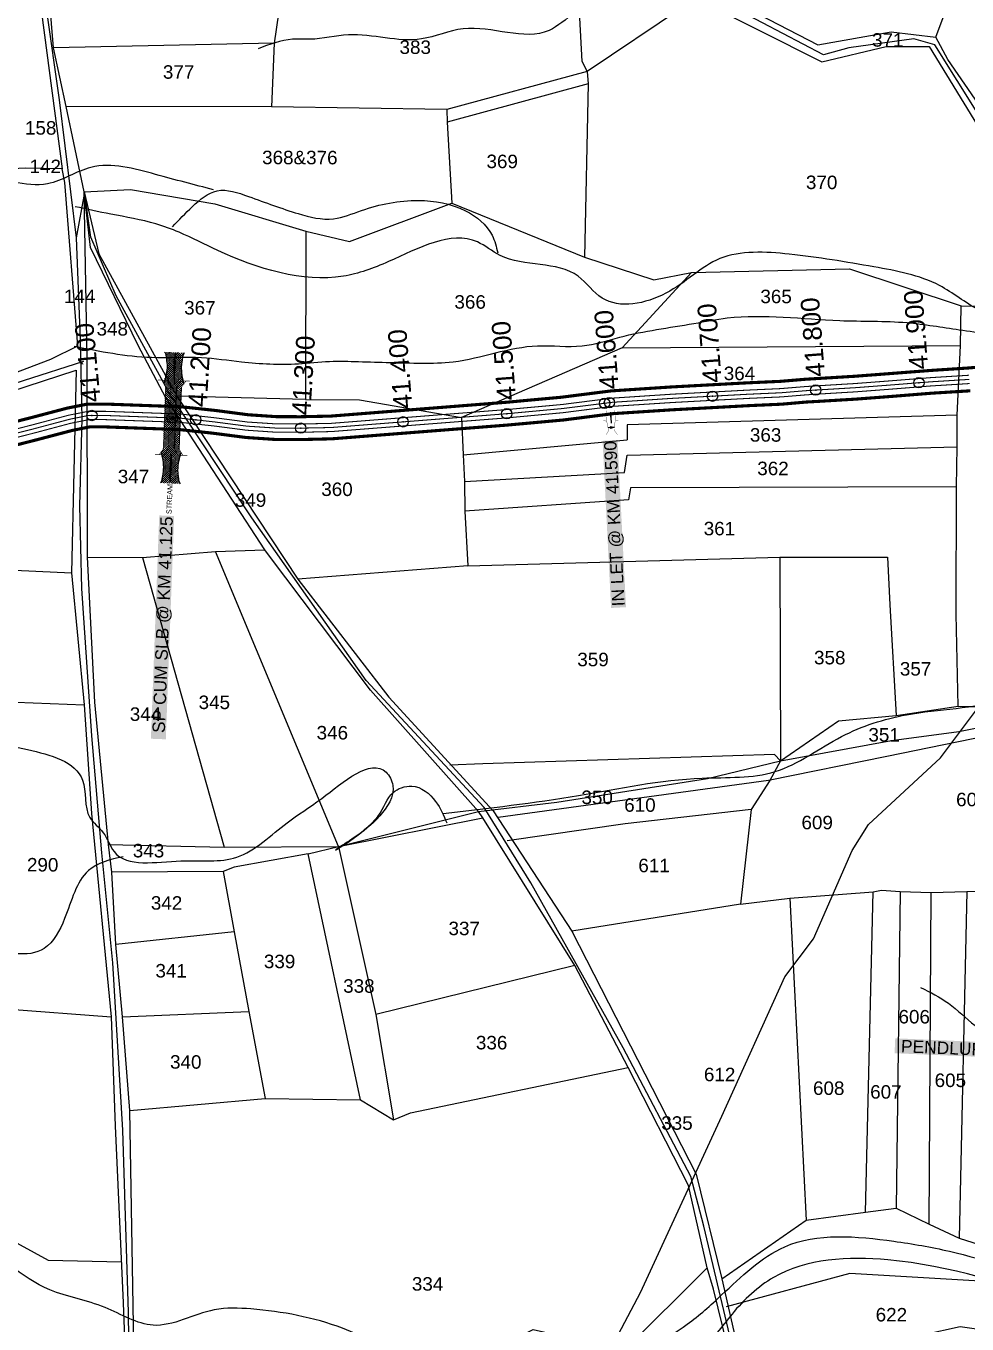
# Model space of a CAD drawing. Header units: inches. Extents: x 203305 to 209081, y 1595524 to 1601295.
# Drawn here: x 205153 to 206060, y 1596918 to 1598170 of the extents above; entities that cross this region are included whole.
import ezdxf
from ezdxf.enums import TextEntityAlignment as Align

# ---------------------------------------------------------------- set-up
doc = ezdxf.new("R2010")
doc.units = ezdxf.units.IN
doc.header["$LTSCALE"] = 15
doc.header["$MEASUREMENT"] = 0
doc.header["$PDMODE"] = 32
doc.header["$PDSIZE"] = 10
doc.linetypes.add('ACAD_ISO02W100', pattern=[15, 12, -3])
doc.linetypes.add('HIDDEN2', pattern=[0.1875, 0.125, -0.0625])
for name, color, linetype in [('CANAL1', 7, 'Continuous'), ('CSMark', 72, 'Continuous'), ('PLOTS', 7, 'Continuous'), ('PLOTS NO', 7, 'Continuous'), ('ROADS', 1, 'Continuous'), ('STREAMS', 4, 'Continuous'), ('STRUCTURE', 5, 'Continuous'), ('text2', 7, 'Continuous')]:
    doc.layers.add(name, color=color, linetype=linetype)
doc.styles.get("Standard").update_dxf_attribs({"font": 'arial.ttf'})
doc.dimstyles.get("Standard").update_dxf_attribs({"dimtxt": 0.18, "dimasz": 0.18, "dimexe": 0.18, "dimexo": 0.0625, "dimgap": 0.09, "dimtad": 0, "dimtih": 1, "dimtoh": 1, "dimdec": 4, "dimzin": 0, "dimdsep": 46, "dimtxsty": 'Standard', "dimcen": 0.09, "dimadec": 0, "dimazin": 0, "dimtfac": 1, "dimtdec": 4, "dimtofl": 0, "dimtmove": 0, "dimatfit": 3, "dimfxl": 1, "dimtolj": 1, "dimtzin": 0, "dimarcsym": 0})

# ---------------------------------------------------------------- blocks, each defined once
blk = doc.blocks.new('SLB')
at = {"layer": 'STRUCTURE'}
h = blk.add_hatch(dxfattribs=at)
h.set_pattern_fill('DOTS', color=6, scale=20, angle=320.3722, style=0)
h.set_pattern_definition([(320.372247934, (-159.4327, -72.9564), (1.2786241598, 0.5641323054), [0, -1.25])])
h.paths.add_polyline_path([(769699.5, 1706871.1), (769699.5, 1706861.1), (769729.1, 1706861.1), (769732.1, 1706863.1), (769792.1, 1706863.1), (769795.1, 1706861.1), (769824.7, 1706861.1), (769824.7, 1706871.1), (769795.1, 1706871.1), (769792.1, 1706869.1), (769732.1, 1706869.1), (769729.1, 1706871.1)])
at = {"layer": 'STRUCTURE', "color": 6, "linetype": 'ACAD_ISO02W100', "ltscale": 0.5, "const_width": 0.5}
for points in [[(769699.5, 1706871.1), (769729.1, 1706871.1)], [(769795.1, 1706871.1), (769824.7, 1706871.1)], [(769699.5, 1706861.1), (769729.1, 1706861.1)], [(769795.1, 1706861.1), (769824.7, 1706861.1)]]:
    blk.add_lwpolyline(points, dxfattribs=at)
at = {"layer": 'STRUCTURE', "color": 6, "const_width": 0.628}
for points in [[(769726.1, 1706877.1), (769726.1, 1706873.1), (769732.1, 1706869.1), (769792.1, 1706869.1), (769798.1, 1706873.1), (769798.1, 1706877.1)], [(769726.1, 1706855.1), (769726.1, 1706859.1), (769732.1, 1706863.1), (769792.1, 1706863.1), (769798.1, 1706859.1), (769798.1, 1706855.1)]]:
    blk.add_lwpolyline(points, dxfattribs=at)
at = {"layer": 'STRUCTURE', "color": 6}
blk.add_lwpolyline([(769732.1, 1706863.1), (769792.1, 1706863.1)], dxfattribs=at)
blk.add_lwpolyline([(769732.1, 1706863.1), (769792.1, 1706863.1)], dxfattribs=at)
at = {"layer": 'STRUCTURE', "color": 0}
blk.add_circle((769762.1, 1706866.1), 1.24, dxfattribs=at)
for points in [[(769703.8, 1706866), (769726.7, 1706866)], [(769818.6, 1706865.8), (769795.7, 1706865.8)]]:
    blk.add_leader(points, dimstyle='Standard', override={"dimasz": 10, "dimgap": 0.09, "dimtad": 0}, dxfattribs=at)
blk = doc.blocks.new('SP')
at = {"layer": 'STRUCTURE'}
h = blk.add_hatch(dxfattribs=at)
h.set_pattern_fill('DASH', color=256, scale=8, style=0)
edge = h.paths.add_edge_path()
edge.add_spline(control_points=[(769825.7, 1706742.1), (769825.3, 1706741.8), (769823.8, 1706740.8), (769820.9, 1706740.3), (769817, 1706739.7), (769811.4, 1706738.9), (769804, 1706739.7), (769798.4, 1706741), (769795.6, 1706741.6)], knot_values=[0, 0, 0, 0, 1.613557, 5.24513, 8.624976, 13.470124, 22.190216, 30.746377, 30.746377, 30.746377, 30.746377], degree=3, periodic=0)
edge.add_line((769795.6, 1706741.6), (769792.6, 1706739.6))
edge.add_line((769792.6, 1706739.6), (769732.6, 1706739.6))
edge.add_line((769732.6, 1706739.6), (769729.6, 1706741.6))
edge.add_spline(control_points=[(769729.6, 1706741.6), (769726.9, 1706740.9), (769721.3, 1706739.5), (769713.9, 1706738.5), (769708.3, 1706739.1), (769704.4, 1706739.6), (769701.5, 1706740), (769700, 1706741), (769699.5, 1706741.3)], knot_values=[0, 0, 0, 0, 8.556161, 17.276253, 22.121402, 25.501247, 29.13282, 30.746377, 30.746377, 30.746377, 30.746377], degree=3, periodic=0)
edge.add_line((769699.5, 1706741.3), (769699.5, 1706722.1))
edge.add_spline(control_points=[(769699.5, 1706722.1), (769700, 1706722.4), (769701.4, 1706723.4), (769704.3, 1706724), (769708.2, 1706724.5), (769713.8, 1706725.3), (769721.2, 1706724.5), (769726.8, 1706723.3), (769729.6, 1706722.6)], knot_values=[0, 0, 0, 0, 1.613557, 5.24513, 8.624976, 13.470124, 22.190216, 30.746377, 30.746377, 30.746377, 30.746377], degree=3, periodic=0)
edge.add_line((769729.6, 1706722.6), (769732.6, 1706724.6))
edge.add_line((769732.6, 1706724.6), (769792.6, 1706724.6))
edge.add_line((769792.6, 1706724.6), (769795.6, 1706722.6))
edge.add_spline(control_points=[(769795.6, 1706722.6), (769798.4, 1706723.3), (769803.9, 1706724.8), (769811.3, 1706725.8), (769817, 1706725.1), (769820.9, 1706724.7), (769823.8, 1706724.2), (769825.2, 1706723.3), (769825.7, 1706723)], knot_values=[0, 0, 0, 0, 8.556161, 17.276253, 22.121402, 25.501247, 29.13282, 30.746377, 30.746377, 30.746377, 30.746377], degree=3, periodic=0)
edge.add_line((769825.7, 1706723), (769825.7, 1706742.1))
h.paths.add_polyline_path([(769764.2, 1706732.1, -1), (769761.1, 1706732.1, -1)], flags=0)
h.paths.add_polyline_path([(769761.1, 1706732.1, 1), (769764.2, 1706732.1, 1)], flags=16)
at = {"layer": 'STRUCTURE', "const_width": 0.628}
for points in [[(769726.6, 1706747.6), (769726.6, 1706743.6), (769732.6, 1706739.6), (769792.6, 1706739.6), (769798.6, 1706743.6), (769798.6, 1706747.6)], [(769726.6, 1706716.6), (769726.6, 1706720.6), (769732.6, 1706724.6), (769792.6, 1706724.6), (769798.6, 1706720.6), (769798.6, 1706716.6)]]:
    blk.add_lwpolyline(points, dxfattribs=at)
at = {"layer": 'STRUCTURE', "color": 3}
blk.add_lwpolyline([(769732.6, 1706724.6), (769792.6, 1706724.6)], dxfattribs=at)
blk.add_lwpolyline([(769732.6, 1706724.6), (769792.6, 1706724.6)], dxfattribs=at)
at = {"layer": 'STRUCTURE', "color": 0}
blk.add_circle((769762.6, 1706732.1), 1.55, dxfattribs=at)
at = {"layer": 'STRUCTURE'}
for points in [[(769699.5, 1706741.3), (769700.9, 1706740.5), (769704.4, 1706739.6), (769707.8, 1706739.2), (769712.6, 1706738.8), (769721.3, 1706739.7), (769729.6, 1706741.6)], [(769825.7, 1706742.1), (769824.3, 1706741.3), (769820.8, 1706740.3), (769817.5, 1706739.8), (769812.7, 1706739.2), (769804, 1706739.9), (769795.6, 1706741.6)], [(769699.5, 1706722.1), (769700.9, 1706723), (769704.4, 1706724), (769707.7, 1706724.5), (769712.5, 1706725), (769721.2, 1706724.4), (769729.6, 1706722.6)], [(769825.7, 1706723), (769824.3, 1706723.8), (769820.8, 1706724.7), (769817.4, 1706725.1), (769812.6, 1706725.5), (769803.9, 1706724.6), (769795.6, 1706722.6)]]:
    blk.add_spline(points, degree=3, dxfattribs=at)
at = {"layer": 'STRUCTURE', "color": 0}
blk.add_text('STREAM', height=5, dxfattribs=at).set_placement((769684.3, 1706732.1), align=Align.MIDDLE_CENTER)
for points in [[(769727.4, 1706732.1), (769700.8, 1706732.1)], [(769824.4, 1706732.1), (769800.5, 1706732.1)]]:
    blk.add_leader(points, dimstyle='Standard', override={"dimasz": 10, "dimgap": 0.09, "dimtad": 0}, dxfattribs=at)
blk = doc.blocks.new('OT')
at = {"layer": 'STRUCTURE', "color": 190}
for points, const_width in [([(769751.4, 1706595.8), (769729.4, 1706595.8)], 0.5), ([(769775.2, 1706601.8), (769775.2, 1706597.8), (769769.2, 1706593.8), (769761.8, 1706593.8), (769754.4, 1706593.8), (769748.4, 1706597.8), (769748.4, 1706601.8)], 0.5), ([(769748.4, 1706573), (769748.4, 1706577), (769754.4, 1706581), (769761.8, 1706581), (769761.8, 1706581), (769761.8, 1706581), (769769.2, 1706581), (769775.2, 1706577), (769775.2, 1706573)], 0.5), ([(769761.8, 1706593.8), (769761.8, 1706581)], 2.5), ([(769751.4, 1706579), (769729.4, 1706579)], 0.5)]:
    blk.add_lwpolyline(points, dxfattribs=dict(at, const_width=const_width))
at = {"layer": 'STRUCTURE', "color": 0}
blk.add_circle((769761.8, 1706587.4), 1.87, dxfattribs=at)
blk.add_leader([(769732.6, 1706587.4), (769753.8, 1706587.4)], dimstyle='Standard', override={"dimasz": 10, "dimgap": 0.09, "dimtad": 0}, dxfattribs=at)

msp = doc.modelspace()

# ---------------------------------------------------------------- linework, layer by layer
at = {"layer": 'CANAL1', "color": 200, "const_width": 3}
for points in [[(205108.2, 1597779.6), (205157.3, 1597792.1), (205192.5, 1597801.4), (205211.9, 1597805.3), (205229.7, 1597805.3), (205302.5, 1597802.7), (205335.7, 1597799.1), (205366.9, 1597795), (205393.6, 1597793.2), (205416.2, 1597793.1), (205417.2, 1597793.1), (205446.3, 1597793.7), (205615.1, 1597807), (205668.6, 1597811.9), (205716.6, 1597818), (205774.5, 1597821.8), (205848.4, 1597825.8), (205879.4, 1597827.2), (205903.4, 1597829.2), (205913, 1597829.8), (205951.1, 1597832.1), (205982.6, 1597834.5), (206024.1, 1597837.7), (206061, 1597840.1), (206098, 1597843.5)], [(205113.4, 1597758.2), (205162.8, 1597770.8), (205197.4, 1597779.9), (205214.1, 1597783.3), (205229.3, 1597783.3), (205300.9, 1597780.7), (205333.1, 1597777.2), (205364.7, 1597773.1), (205392.8, 1597771.2), (205416.4, 1597771.1), (205417.7, 1597771.1), (205447.4, 1597771.8), (205617, 1597785.1), (205671, 1597790), (205718.7, 1597796.1), (205775.8, 1597799.8), (205849.4, 1597803.8), (205880.8, 1597805.2), (205905, 1597807.3), (205914.4, 1597807.8), (205952.6, 1597810.1), (205984.3, 1597812.5), (206025.6, 1597815.8), (206062.7, 1597818.1)]]:
    msp.add_lwpolyline(points, dxfattribs=at)
at = {"layer": 'CANAL1', "color": 5, "ltscale": 4, "const_width": 1}
for points in [[(205109.9, 1597772.7), (205159.1, 1597785.3), (205194, 1597794.6), (205212.6, 1597798.3), (205229.6, 1597798.3), (205302, 1597795.7), (205334.8, 1597792.1), (205366.2, 1597788), (205393.4, 1597786.2), (205416.2, 1597786.1), (205417.4, 1597786.1), (205446.7, 1597786.7), (205615.7, 1597800), (205669.4, 1597804.9), (205717.3, 1597811), (205774.9, 1597814.8), (205848.7, 1597818.8), (205879.8, 1597820.2), (205903.9, 1597822.2), (205913.4, 1597822.8), (205951.5, 1597825.1), (205983.1, 1597827.5), (206024.6, 1597830.8), (206061.5, 1597833.1)], [(205111.7, 1597765), (205161.1, 1597777.5), (205195.9, 1597786.8), (205213.4, 1597790.3), (205229.5, 1597790.3), (205301.4, 1597787.7), (205333.9, 1597784.2), (205365.4, 1597780.1), (205393.1, 1597778.2), (205416.3, 1597778.1), (205417.6, 1597778.1), (205447.1, 1597778.8), (205616.4, 1597792), (205670.2, 1597797), (205718, 1597803.1), (205775.4, 1597806.8), (205849.1, 1597810.8), (205880.3, 1597812.2), (205904.5, 1597814.2), (205913.9, 1597814.8), (205952.1, 1597817.1), (205983.7, 1597819.5), (206025.1, 1597822.8), (206062.1, 1597825.1)]]:
    msp.add_lwpolyline(points, dxfattribs=at)
at = {"layer": 'CANAL1', "color": 1, "linetype": 'HIDDEN2', "ltscale": 4, "const_width": 1}
msp.add_lwpolyline([(205110.8, 1597768.9), (205160.1, 1597781.4), (205195, 1597790.7), (205213, 1597794.3), (205229.5, 1597794.3), (205301.7, 1597791.7), (205334.4, 1597788.1), (205365.8, 1597784), (205393.2, 1597782.2), (205416.3, 1597782.1), (205417.5, 1597782.1), (205446.9, 1597782.7), (205616, 1597796), (205616, 1597796), (205669.8, 1597801), (205717.7, 1597807), (205775.1, 1597810.8), (205848.9, 1597814.8), (205880.1, 1597816.2), (205904.2, 1597818.2), (205913.7, 1597818.8), (205951.8, 1597821.1), (205983.4, 1597823.5), (206024.9, 1597826.8), (206061.8, 1597829.1)], dxfattribs=at)
at = {"layer": 'PLOTS'}
for points in [[(205798.2, 1598196.7), (205786.3, 1598188.2), (205693.4, 1598126), (205688.7, 1598135.5), (205686.6, 1598177.7), (205664.6, 1598180.3), (205396, 1598181.7), (205391.9, 1598153.1), (205389.2, 1598092), (205191.5, 1598092.1), (205179.3, 1598148.8), (205173.2, 1598223.4), (205187, 1598298.4), (205211.9, 1598383.6), (205234.2, 1598461.1), (205279.8, 1598527.6), (205302, 1598542.7), (205512.7, 1598530)], [(205154.2, 1598522.3), (205171.9, 1598508.8), (205178.2, 1598472.9), (205190.8, 1598424.5), (205169.6, 1598310.4), (205161.6, 1598278.6), (205167.8, 1598182.7), (205187.5, 1598032)], [(205811.5, 1598206), (205915.8, 1598151.5), (205986.4, 1598164.2), (206029.4, 1598159.2), (206041.5, 1598190.7), (206126.5, 1598151.3), (206222.8, 1598105.9), (206220.2, 1598098.8), (206212.5, 1598098.5), (206203, 1598039.9), (206153, 1598005.8), (206145.8, 1598004.4), (206119.9, 1598022.7), (206040.9, 1598137.6), (206029.4, 1598159.2)], [(205798.2, 1598196.7), (205919.7, 1598135.1), (205981.6, 1598150.2), (206023.1, 1598150.1), (206089.8, 1598040.8), (206144.6, 1597990.4), (206166.1, 1597968), (206247.5, 1597934.5), (206337.6, 1597872.3), (206434.6, 1597814.4), (206638.5, 1597700.3), (206629.3, 1597685.3), (206652.8, 1597672.5), (206689.1, 1597645), (206751, 1597580.9), (206853.7, 1597434.8), (206882.8, 1597389.6), (206913.5, 1597340.9), (206989, 1597259.9), (207088.5, 1597197.7)], [(204793.9, 1597727.3), (204937.7, 1597761.3), (204975.8, 1597775.7), (205014.4, 1597790), (205063.2, 1597805.5), (205176.7, 1597848.7), (205202.6, 1597861.5), (205190.1, 1598019), (205187.5, 1598032), (205152.4, 1598032.6), (205070.3, 1598028.5), (205052.4, 1598024.2), (205017.4, 1598025.9), (205002.8, 1598020.5), (204986.6, 1598020), (204957.4, 1598016.3), (204922.3, 1598009.9), (204873.7, 1598013.3), (204867.4, 1598165.8)], [(205391.9, 1598153.1), (205179.3, 1598148.8)], [(205688.7, 1598135.5), (205693.4, 1598126), (205694.6, 1598114.2), (205691.1, 1597947)], [(205693.4, 1598126), (205558.2, 1598089.2), (205389.2, 1598092)], [(205694.6, 1598114.2), (205558.7, 1598077.1)], [(205258, 1596823.1), (205253, 1597124.1), (205245.9, 1597214.7), (205239.5, 1597284.4), (205235.6, 1597354.1), (205232.3, 1597380.8), (205219.1, 1597517.9), (205212.1, 1597657.8), (205211.8, 1597849.6), (205208.7, 1598009.9), (205191.5, 1598092.1)], [(205558.2, 1598089.2), (205558.7, 1598077.1), (205563.1, 1597999)], [(205828.3, 1596898.4), (205815.4, 1596951.9), (205809.3, 1596972.5), (205791.2, 1597052), (205733.1, 1597165.8), (205681.6, 1597264.1), (205592.9, 1597406.5), (205588.7, 1597412.6), (205484.7, 1597529.4), (205386.5, 1597660), (205383, 1597664.7), (205287.6, 1597811.3), (205261, 1597861.7), (205214.8, 1597956.2), (205208.7, 1598009.9), (205253.6, 1598012.2), (205334.8, 1597998.4), (205422.4, 1597972), (205464.6, 1597961.9), (205563.1, 1597999), (205691.1, 1597947), (205757.8, 1597925), (205794.2, 1597932.3), (205946.3, 1597935.7), (206053.8, 1597899.9), (206094.6, 1597899)], [(205208.7, 1598009.9), (205223.1, 1597950), (205298.2, 1597812.9), (205414.8, 1597636.5), (205502.4, 1597522.7), (205602.8, 1597413.1), (205678.6, 1597297.2), (205798.7, 1597062.8), (205823.3, 1596962.1), (205838.1, 1596897), (205864, 1596788), (205930.7, 1596638.5), (205969.2, 1596557.7), (206021.6, 1596492.5), (206117.3, 1596480), (206136.2, 1596579.2), (206068.9, 1596602.2), (206013.8, 1596618.2), (205979.7, 1596628.5), (205944.4, 1596633.9), (205930.7, 1596638.5)], [(205422.4, 1597972), (205422, 1597809.6), (205298.2, 1597812.9)], [(205794.2, 1597932.3), (205727.2, 1597859.4), (205572.5, 1597792.3)], [(206050.9, 1597513.9), (206049, 1597602.7), (206049.4, 1597725.5), (206050, 1597764), (206050.1, 1597794.7), (206053.4, 1597861.8), (206053.8, 1597899.9)], [(205727.2, 1597859.4), (206053.4, 1597861.8)], [(204976.6, 1597764.8), (205201.1, 1597838.1), (205196.7, 1597642.6), (205209, 1597515.3), (205215.9, 1597410.5), (205235, 1597214.6), (205238.8, 1597109.5), (205246.5, 1596938.8), (205249.9, 1596845.6), (205215.7, 1596682), (205210.9, 1596565.3), (205190.7, 1596473.6), (205190.5, 1596242.8)], [(205422, 1597809.6), (205474.1, 1597809.4), (205572.5, 1597792.3), (205574.1, 1597756.3), (205575.3, 1597730.8), (205575.6, 1597702.1), (205578.5, 1597649.2), (205414.8, 1597636.5)], [(206050.1, 1597794.7), (205732.1, 1597785.4), (205732.1, 1597770.7)], [(205574.1, 1597756.3), (205732.1, 1597770.7)], [(205575.3, 1597730.8), (205729.4, 1597739.2), (205732.1, 1597756.1), (206050, 1597764)], [(206049.4, 1597725.5), (205735.3, 1597724.6), (205733.2, 1597713), (205575.6, 1597702.1)], [(205212.1, 1597657.8), (205265.2, 1597657.3), (205335.5, 1597663.2), (205383, 1597664.7)], [(205232.3, 1597380.8), (205343.7, 1597378), (205453.9, 1597378.8), (205588.7, 1597412.6), (205664.2, 1597421.5), (205809.6, 1597444.3), (205879.7, 1597461.2), (205986.8, 1597481.1), (206051.8, 1597489.6), (206159.3, 1597511.2), (206205.8, 1597540.8), (206246.9, 1597566.4), (206288.3, 1597588), (206312.1, 1597597.1), (206361.4, 1597617.9), (206393, 1597621), (206428.6, 1597625.3), (206462.9, 1597630.5), (206494.5, 1597629.7), (206557.1, 1597665.9), (206571.2, 1597664.3), (206608.6, 1597666.8), (206643.2, 1597670.3), (206652.8, 1597672.5)], [(204969.5, 1597653.2), (205196.7, 1597642.6)], [(205265.2, 1597657.3), (205343.7, 1597378)], [(205453.9, 1597378.8), (205335.5, 1597663.2)], [(205578.5, 1597649.2), (205879.1, 1597657.7), (205982.9, 1597657.7), (205985.1, 1597611.8), (205991.2, 1597505.1), (206050.9, 1597513.9), (206159.3, 1597511.2)], [(205879.1, 1597657.7), (205879.7, 1597461.2), (205935.8, 1597499.9), (205991.2, 1597505.1)], [(204960.8, 1597603.9), (204966.3, 1597583.9), (205002, 1597558.4), (205047.5, 1597524.9), (205143.4, 1597518), (205209, 1597515.3)], [(205607.9, 1597407.1), (205868.2, 1597442.8), (205982.2, 1597465.8), (206161.2, 1597502.5), (206207.2, 1597523.2), (206243, 1597546.4), (206285, 1597570.9), (206288.3, 1597588)], [(205143.4, 1597518), (205133, 1597222.2), (205235, 1597214.6)], [(205841.2, 1597323.3), (205888.7, 1597328.9), (205969, 1597334.9), (205977, 1597336.8), (205995, 1597335.3), (206025, 1597334.5), (206059.3, 1597335.4), (206091.8, 1597335.8), (206135.8, 1597336.5), (206168.4, 1597336.4), (206161.7, 1597501.1), (206159.3, 1597511.2)], [(205879.7, 1597461.2), (205874, 1597467.5), (205593, 1597458.4), (205561.2, 1597457.2)], [(205879.7, 1597461.2), (205869.4, 1597442.5), (205851.6, 1597414.4), (205841.2, 1597323.3), (205678.6, 1597297.2)], [(205851.6, 1597414.4), (205730, 1597400.5), (205616.4, 1597384.1)], [(205424.7, 1597371.6), (205453.9, 1597378.8), (205592.9, 1597406.5)], [(205453.9, 1597378.8), (205489.9, 1597216.9), (205507, 1597115.4)], [(205475.1, 1597134.4), (205424.7, 1597371.6), (205353.5, 1597358.8), (205342.8, 1597354.8), (205235.6, 1597354.1)], [(205342.8, 1597354.8), (205353.4, 1597296.4), (205367.4, 1597219.8), (205383.4, 1597135.8)], [(205888.7, 1597328.9), (205904.5, 1597018.4)], [(205961.6, 1597026.1), (205969, 1597334.9)], [(205995, 1597335.3), (205991.4, 1597030)], [(206022.9, 1597014.8), (206025, 1597334.5)], [(206059.3, 1597335.4), (206052.1, 1597001.2)], [(205353.4, 1597296.4), (205239.5, 1597284.4)], [(205681.6, 1597264.1), (205489.9, 1597216.9)], [(205245.9, 1597214.7), (205367.4, 1597219.8)], [(205253, 1597124.1), (205383.4, 1597135.8), (205475.1, 1597134.4), (205507, 1597115.4), (205523.2, 1597122.1), (205733.1, 1597165.8)], [(204515.6, 1597139.3), (204609.3, 1597123.8), (204659.8, 1597113.9), (204717.6, 1597104), (204884.7, 1597088.1), (204890.5, 1597109.8), (204960.9, 1597104.5), (205007.4, 1597076.6), (205082.9, 1597029.8), (205174.1, 1596980.1), (205244.8, 1596978.5)], [(205823.3, 1596962.1), (205904.5, 1597018.4), (205961.6, 1597026.1), (205991.4, 1597030), (206022.9, 1597014.8), (206052.1, 1597001.2), (206083.4, 1596991.2), (206121.4, 1596979.9), (206183.1, 1596961.7), (206219.4, 1596956.2), (206270.2, 1596951.6), (206295, 1596951.3), (206332, 1596953.5), (206359.1, 1596953), (206398, 1596945.8), (206421.4, 1596938.7), (206421.9, 1596926.7), (206459.5, 1596924.6), (206487.1, 1596923.4), (206507.4, 1596923.1), (206538.4, 1596924.9), (206569.8, 1596930), (206603.9, 1596922.9), (206668.8, 1596908.2)], [(205249.1, 1596719.9), (205393.8, 1596765.5), (205511.8, 1596800.9), (205567.5, 1596876.6), (205641.5, 1596913.2), (205729.5, 1596893.2), (205809.3, 1596972.5)], [(205838.1, 1596897), (205982, 1596904.1), (206017.9, 1596908.3), (206052.8, 1596916), (206115.4, 1596907.1), (206176, 1596912.8), (206179, 1596925.9), (206099.5, 1596958), (205946.7, 1596967.2), (205827.3, 1596935)]]:
    msp.add_lwpolyline(points, dxfattribs=at)
at = {"layer": 'ROADS'}
for points in [[(206288.3, 1597913.6), (206174.2, 1597974.6), (206137.1, 1598004.1), (206091.4, 1598051.2), (206028.4, 1598151.7), (206008.4, 1598157.5), (205945.6, 1598148.6), (205921.3, 1598142), (205803.6, 1598204), (205698.8, 1598283.5), (205613.4, 1598363.3), (205573.6, 1598413), (205526.5, 1598507.9), (205513.4, 1598614.2), (205519.8, 1598699.9)], [(205184.7, 1598534.9), (205178.2, 1598517.8), (205201.1, 1598381.9), (205181.6, 1598312.6), (205169.6, 1598274.7), (205172.2, 1598186.6), (205184.9, 1598098.6), (205201.2, 1597965.5), (205205, 1597867.3), (205206.5, 1597791.4), (205204.4, 1597707.1), (205206.4, 1597627.6), (205215.8, 1597485.4), (205225.7, 1597372.8), (205236, 1597266.6), (205245.8, 1597105.3), (205251.1, 1596929.6), (205252.6, 1596828.8), (205232.4, 1596712.8), (205220.5, 1596607.6), (205210.9, 1596541.3), (205196, 1596467.4), (205194.9, 1596330.4), (205201.3, 1596221.2)], [(206262, 1595902.1), (206165.4, 1596112.7), (206149.8, 1596175.2), (206132.7, 1596278), (206091.2, 1596342.9), (206022.1, 1596469.4), (205958.9, 1596568.8), (205912.3, 1596668.1), (205858.9, 1596787.6), (205831.1, 1596907), (205805.9, 1597012.6), (205793.4, 1597060.5), (205728.1, 1597184.7), (205639.2, 1597343.6), (205594.3, 1597416.5), (205480.6, 1597538.9), (205370.5, 1597695.6), (205291, 1597815.5), (205239.8, 1597909.7), (205215.4, 1597966.1), (205209.1, 1598009.4), (205201.2, 1597965.5)], [(205344.6, 1596162.5), (205371.6, 1596201), (205384.8, 1596246.8), (205402.6, 1596398.5), (205468.8, 1596481.3), (205513.7, 1596571.8), (205580.8, 1596648.5), (205656.6, 1596755.2), (205672.5, 1596815.5), (205696.5, 1596857), (205744.9, 1596948.7), (205823.3, 1597118.9), (205884.1, 1597253.1), (205911.5, 1597289.6), (205948.9, 1597374.9), (205964.7, 1597399.9), (206034.1, 1597464.4), (206114, 1597571.1), (206172.4, 1597686.2), (206215, 1597723.3), (206245.9, 1597783), (206290.8, 1597827), (206286.3, 1597891.2)], [(204100.9, 1596350.2), (204156.9, 1596455.3), (204205.6, 1596591.3), (204249.7, 1596712.5), (204359.1, 1596865.5), (204418.7, 1596961.3), (204460.5, 1597037.1), (204520.1, 1597159.3), (204576, 1597291.4), (204601.6, 1597369.5), (204627, 1597427.3), (204671.4, 1597488.9), (204692.8, 1597538.1), (204740.9, 1597681), (204756.2, 1597714.6), (204787.2, 1597721.6), (204899.1, 1597746.5), (205033.7, 1597790.8), (205208.5, 1597846.6)]]:
    msp.add_lwpolyline(points, dxfattribs=at)
at = {"layer": 'STREAMS'}
for points in [[(206158.6, 1599218.8), (206198.7, 1599250.6), (206262.5, 1599269.2), (206315.7, 1599290.9), (206362.1, 1599333.3), (206374.1, 1599358.3), (206373.6, 1599398.9), (206330.4, 1599404), (206272.8, 1599391.7), (206184.6, 1599368.8), (206093.2, 1599357.1), (205917.6, 1599298.7), (205858.2, 1599288.2), (205761.9, 1599289.7), (205684.3, 1599261.8), (205588.5, 1599243.2), (205507.2, 1599231.6), (205414.5, 1599188), (205381.6, 1599146.7), (205345.2, 1599098.1), (205271.9, 1599062), (205203.7, 1599049), (205168.6, 1599048.5), (205114.2, 1599040.5), (205050.2, 1599060), (205001.4, 1599058.8), (204927.5, 1599025.9), (204860.5, 1598984.8), (204817.2, 1598939.3), (204802.2, 1598911.2), (204752.6, 1598856.9), (204638.4, 1598777.5), (204595.8, 1598725.1), (204548.1, 1598695.2), (204505.5, 1598643.4), (204491.6, 1598609.1), (204467.8, 1598574.7), (204455.2, 1598549.2), (204422, 1598506.1), (204392.5, 1598479.9), (204333.4, 1598426.6), (204299.6, 1598409.2), (204259.5, 1598399.3), (204224.5, 1598380.6), (204200.7, 1598383.2), (204153.1, 1598357), (204086.8, 1598340.3), (204053.5, 1598306.7), (204054, 1598257.3), (204056.5, 1598225.4), (204069.5, 1598206.6), (204087, 1598179.7), (204101.9, 1598157.2), (204139.3, 1598065.9), (204172.4, 1598047.7), (204211.7, 1598013.2), (204226, 1597985.1), (204287.9, 1597958.1), (204312.8, 1597916.1), (204287.1, 1597881.8), (204284.5, 1597844.9), (204269.4, 1597800.6), (204257.4, 1597786.2), (204239.8, 1597753.8), (204228.5, 1597737.8), (204187.2, 1597732.9), (204149, 1597728.6), (204102.7, 1597712.5), (204039.5, 1597709.5), (203977.6, 1597713.4), (203923.2, 1597706.1)], [(206814, 1598333.8), (206825, 1598298.2), (206831.2, 1598269.7), (206842.2, 1598232.7), (206836.3, 1598198.5), (206797.9, 1598159.4), (206784.9, 1598122.9), (206659.9, 1598074), (206610.4, 1598027.8), (206576.9, 1598000.3), (206545.7, 1597981.7), (206395.8, 1597964.2), (206369.5, 1597953.1), (206331.6, 1597917.1), (206302.6, 1597894.1), (206241.1, 1597881.7), (206182.3, 1597879.7), (206070.8, 1597896), (206033, 1597919.6), (205969.8, 1597937.6), (205888.3, 1597949.8), (205821.4, 1597945.5), (205769.4, 1597912.2), (205708, 1597907.5), (205684.8, 1597928.5), (205609.6, 1597948.7), (205587.8, 1597961.6), (205502.2, 1597942.7), (205458.6, 1597928.6), (205337.6, 1597953.4), (205300.3, 1597970.9), (205278, 1597979), (205234.4, 1597988.4), (205200.1, 1597995.6)], [(205753.3, 1598233.9), (205717.4, 1598201.3), (205681.6, 1598182.3), (205656.8, 1598165.6), (205574.1, 1598167.1), (205533.9, 1598157.3), (205463.5, 1598161.2), (205426.4, 1598157), (205409.7, 1598157), (205376.4, 1598147.8)], [(205333.4, 1598011.9), (205277.7, 1598026.7), (205215.4, 1598033.5), (205173.5, 1598017.6), (205108, 1598023.1), (205064.8, 1598014.3), (205038.5, 1598008.2), (205021, 1597970.4), (205016.5, 1597950.8), (205003.1, 1597943.7), (204964.8, 1597948.2), (204919.2, 1597951), (204887.6, 1597973.8), (204860.1, 1597993.4), (204822.7, 1598010), (204807.1, 1598034.1), (204789.4, 1598057.3), (204764.5, 1598076.5)], [(205294, 1597976.3), (205313.2, 1597995.8), (205336.9, 1598010.9), (205367.2, 1598005.5), (205415.2, 1597988.9), (205449.1, 1597983.9), (205476, 1597991.9), (205530.8, 1598001.6), (205576.2, 1597991.7), (205602, 1597968), (205607.3, 1597951.1)], [(205199.3, 1597861.2), (205273.8, 1597850.4), (205322, 1597850.2), (205360.4, 1597846.1), (205415.3, 1597844.2), (205445.2, 1597846.4), (205473.3, 1597846.3), (205534, 1597844.8), (205564.4, 1597846.1), (205645.8, 1597861.5), (205688.7, 1597861.4), (205724.9, 1597869.8), (205796.3, 1597883), (205828.5, 1597888.3), (205936.9, 1597885.8), (206001.7, 1597883.8), (206052.1, 1597877), (206108.6, 1597869.7), (206177.7, 1597866), (206195.2, 1597870.4), (206216.2, 1597881.1)], [(205554.9, 1597410.6), (205685.3, 1597428), (205804.3, 1597444.7), (205874.7, 1597451), (205938.7, 1597484.8), (206001.1, 1597505.7), (206096.6, 1597520.8), (206146.1, 1597540.1), (206207.6, 1597564.2), (206267.5, 1597575.4), (206268.3, 1597562.4), (206263.4, 1597543), (206291.7, 1597534.9), (206325.7, 1597543.7), (206367, 1597546), (206394.8, 1597551.8), (206458.7, 1597567.8), (206506.6, 1597591.2), (206516.3, 1597605.7), (206514.8, 1597637.3), (206543.1, 1597651.7), (206573.9, 1597660.6), (206635.5, 1597684.7), (206677.5, 1597685.4), (206696.1, 1597679.7), (206714.7, 1597667.5), (206750.3, 1597643.1), (206771.2, 1597609.9), (206778.4, 1597574.3), (206769.4, 1597519.4), (206762, 1597482.2), (206749, 1597453.9), (206710.9, 1597430.5), (206688.2, 1597417.4), (206667.9, 1597374.6), (206661.4, 1597352.8)], [(204250.3, 1597315.4), (204265.7, 1597342.7), (204281.7, 1597358.3), (204292.3, 1597376.3), (204306.9, 1597402.1), (204358, 1597447.4), (204388.9, 1597471), (204407.8, 1597500.8), (204443.1, 1597509.5), (204495.8, 1597575), (204530.3, 1597592.9), (204582.5, 1597609), (204633, 1597621.7), (204705.4, 1597632.6), (204750.9, 1597622.3), (204767.1, 1597591.5), (204789.8, 1597575.2), (204856.5, 1597590.1), (204896.1, 1597589.2), (204943.6, 1597575.4), (205006, 1597511.6), (205035.3, 1597492.1), (205086.5, 1597482.9), (205154.3, 1597472.2), (205207.3, 1597442.7), (205214.4, 1597406.7), (205227.2, 1597392.1), (205237.7, 1597373.9), (205302.1, 1597364.9), (205355.9, 1597368.5), (205404.4, 1597401.7), (205437.8, 1597425.2), (205499.7, 1597450.4), (205506.3, 1597437.6), (205493.7, 1597408.3), (205466.8, 1597385.8), (205451.7, 1597375.9), (205491.7, 1597407.7), (205506.5, 1597430.7), (205524.5, 1597437), (205547.5, 1597422.1), (205558.3, 1597401.6)], [(205246.3, 1597368.9), (205213, 1597355.6), (205199.7, 1597335.1), (205190, 1597309.2), (205170.4, 1597280.4), (205110.9, 1597279.1), (205064.2, 1597279.4), (205039.9, 1597282.3), (204997.7, 1597285.3), (204973.5, 1597293.9), (204923.8, 1597305.2), (204898.3, 1597324.7), (204859.2, 1597337.1), (204769.3, 1597319), (204746.4, 1597318.8), (204741.5, 1597303.7)], [(206014.7, 1597242.8), (206041.7, 1597227.6), (206067.3, 1597206.2), (206081.7, 1597191.6), (206082.9, 1597149.4), (206131.1, 1597198), (206183, 1597178.4), (206201.9, 1597140.5), (206208.2, 1597118.3), (206227, 1597084.8), (206267.8, 1597057.8), (206302.3, 1597079), (206344.5, 1597067.5), (206388.9, 1597062.6), (206419.1, 1597049.3), (206448.7, 1597047.5), (206473, 1597039), (206481.9, 1597024), (206491.6, 1597005.7), (206531.4, 1597007.4), (206565.5, 1596993.6), (206568.2, 1596976.5), (206581.4, 1596975.9), (206590.7, 1597003.4), (206599.8, 1597017.1), (206638.1, 1597010.5), (206661.4, 1596953.6), (206719.1, 1596910.7), (206772.1, 1596876.4), (206819.7, 1596850.4), (206855.3, 1596825.5), (206885.2, 1596805.7), (206942.2, 1596801.3), (206964, 1596788.7), (206984.1, 1596782.1), (207015.8, 1596777.2), (207028.2, 1596768.7), (207073.7, 1596742.5), (207108.7, 1596720), (207120.6, 1596705.9), (207144, 1596680), (207181.7, 1596654.7), (207191.5, 1596646.6), (207195.7, 1596637.6)], [(205517.6, 1596885.7), (205457.8, 1596914.3), (205369.6, 1596932.9), (205334.2, 1596932), (205275.3, 1596917.2), (205229, 1596934.3), (205175.7, 1596951.4), (205099.4, 1597003), (205056.1, 1597029.5), (205036.1, 1597044.5), (205002.3, 1597055.1), (204956.4, 1597061.6), (204920, 1597067.2), (204876.6, 1597068.3), (204828.3, 1597066.4), (204785.4, 1597066.1)], [(205247.4, 1596714.3), (205260, 1596714.3), (205283.3, 1596720), (205315.4, 1596733.4), (205365.9, 1596745.1), (205401.3, 1596753.4), (205466.2, 1596769.6), (205496.8, 1596787), (205530.8, 1596808.7), (205564.7, 1596856.8), (205598.9, 1596875.4), (205659.5, 1596886.5), (205722.2, 1596887.7), (205789.9, 1596918.1), (205823.1, 1596946.4), (205883.9, 1596992.9), (205988.9, 1596998.2), (206042.5, 1596988.6), (206147.6, 1596958.6), (206204.7, 1596947), (206261.6, 1596942), (206431, 1596922), (206546.2, 1596904.6), (206639.1, 1596899.2), (206714.9, 1596877.7), (206930.4, 1596761.2), (207042.1, 1596730.5), (207203, 1596632.1)], [(207074.4, 1596674.5), (207026.2, 1596701.7), (206975, 1596733.5), (206883.9, 1596767.6), (206833.5, 1596797.9), (206748.4, 1596830.5), (206672.3, 1596834.4), (206582.6, 1596815.1), (206536.5, 1596759.4), (206466.4, 1596783.7), (206369.8, 1596837.6), (206301.3, 1596867.9), (206259.2, 1596907.2), (206157.5, 1596942.1), (205983.2, 1596980.3), (205873.1, 1596963.3), (205833.1, 1596928), (205802.8, 1596894.9), (205730.4, 1596875.5), (205651.2, 1596857.6), (205564.5, 1596844), (205516.7, 1596788), (205446.7, 1596746.6), (205307.8, 1596709.2), (205252.9, 1596684.8)]]:
    msp.add_spline(points, degree=3, dxfattribs=at)
at = {"layer": 'text2', "color": 3, "linetype": 'Continuous'}
for p in [(206013.2, 1597825.9), (205814.3, 1597812.9), (205715, 1597806.7), (205216.3, 1597794.3), (205316.3, 1597790.1), (205516.1, 1597788.2), (205616, 1597796)]:
    msp.add_point(p, dxfattribs=at)
at = {"layer": 'text2'}
for p in [(205913.7, 1597818.8), (205710.3, 1597806.1), (205293.9, 1597792), (205616, 1597796), (205417.5, 1597782.1)]:
    msp.add_point(p, dxfattribs=at)

# ---------------------------------------------------------------- block references
at = {"layer": 'STRUCTURE', "color": 0, "rotation": 87.86419087733104}
for name, p in [('SP', (1882152.7, 764957.2)), ('SLB', (1882286.5, 764952.7))]:
    msp.add_blockref(name, p, dxfattribs=at)
at = {"layer": 'STRUCTURE', "color": 0, "xscale": 0.5, "yscale": 0.5, "zscale": 0.5, "rotation": 272.9084585198758}
msp.add_blockref('OT', (-666006.8, 1938871.5), dxfattribs=at)

# ---------------------------------------------------------------- texts
at = {"layer": 'CSMark', "color": 1}
for s, rotation, p in [('41.900', 94.32, (206013.2, 1597838.5)), ('41.800', 94.32, (205913.7, 1597831.4)), ('41.600', 94.32, (205715, 1597819.3)), ('41.700', 94.32, (205814.3, 1597825.6)), ('41.100', 95.4659, (205215.9, 1597806.9)), ('41.200', 86.6125, (205317.9, 1597802.6)), ('41.400', 94.32, (205516.1, 1597800.8)), ('41.500', 94.32, (205616, 1597808.7)), ('41.300', 86.6125, (205417.8, 1597794.6))]:
    msp.add_text(s, height=18, rotation=rotation, dxfattribs=at).set_placement(p, align=Align.MIDDLE_LEFT)
at = {"layer": 'PLOTS NO'}
for s, p in [('383', (205512.7, 1598142.9)), ('371', (205968, 1598149.9)), ('377', (205284.7, 1598119)), ('158', (205151.8, 1598065.1)), ('142', (205156.2, 1598028)), ('368&376', (205380.3, 1598036.6)), ('369', (205596.5, 1598032.8)), ('370', (205904.3, 1598012.6)), ('144', (205189.4, 1597902.7)), ('365', (205860.4, 1597902.6)), ('367', (205305.2, 1597891.7)), ('366', (205565.6, 1597897.3)), ('348', (205220.8, 1597871.4)), ('364', (205825.1, 1597828.4)), ('363', (205850.3, 1597769.1)), ('347', (205241.2, 1597729)), ('362', (205857.4, 1597736.8)), ('360', (205437.3, 1597716.7)), ('349', (205354, 1597706.3)), ('361', (205805.8, 1597678.8)), ('359', (205684, 1597552.6)), ('358', (205912.1, 1597554.4)), ('357', (205994.8, 1597543.6)), ('345', (205319.1, 1597511.3)), ('344', (205252.8, 1597499.9)), ('346', (205432.8, 1597482)), ('351', (205964.5, 1597480)), ('350', (205688, 1597419.7)), ('602', (206049, 1597417.6)), ('610', (205729.2, 1597412.3)), ('609', (205900, 1597395.4)), ('343', (205255.7, 1597368.3)), ('290', (205153.7, 1597354.7)), ('611', (205742.8, 1597354)), ('342', (205273.1, 1597317.9)), ('337', (205559.9, 1597293.3)), ('341', (205277.5, 1597252.5)), ('339', (205382, 1597261.5)), ('338', (205458.4, 1597237.8)), ('606', (205993.5, 1597208.2)), ('336', (205586.3, 1597183.2)), ('340', (205291.6, 1597164.6)), ('612', (205806, 1597152.5)), ('608', (205911.1, 1597139.3)), ('605', (206028.3, 1597146.9)), ('607', (205966.2, 1597135.7)), ('335', (205764.9, 1597105.7)), ('334', (205524.6, 1596950.6)), ('622', (205971.5, 1596920.9))]:
    msp.add_text(s, height=13, rotation=359.8583, dxfattribs=at).set_placement(p)
at = {"layer": 'STRUCTURE', "color": 5, "char_height": 12, "attachment_point": 1, "bg_fill": 1, "box_fill_scale": 1.1, "bg_fill_color": 7, "bg_fill_true_color": 16777215, "bg_fill_transparency": 0}
for s, insert, width, rotation in [('IN LET @ KM 41.590', (205717.7, 1597610), 158.895, 92.9085), (' SP CUM SLB @ KM 41.125', (205274.4, 1597483.8), 213.059, 87.8642), (' PENDLURU DISTRIBUTORY @ KM 42.825', (205991.5, 1597192.6), 333.198, 357.5492)]:
    msp.add_mtext(s, dxfattribs=dict(at, insert=insert, width=width, rotation=rotation))

doc.saveas('drawing.dxf')
